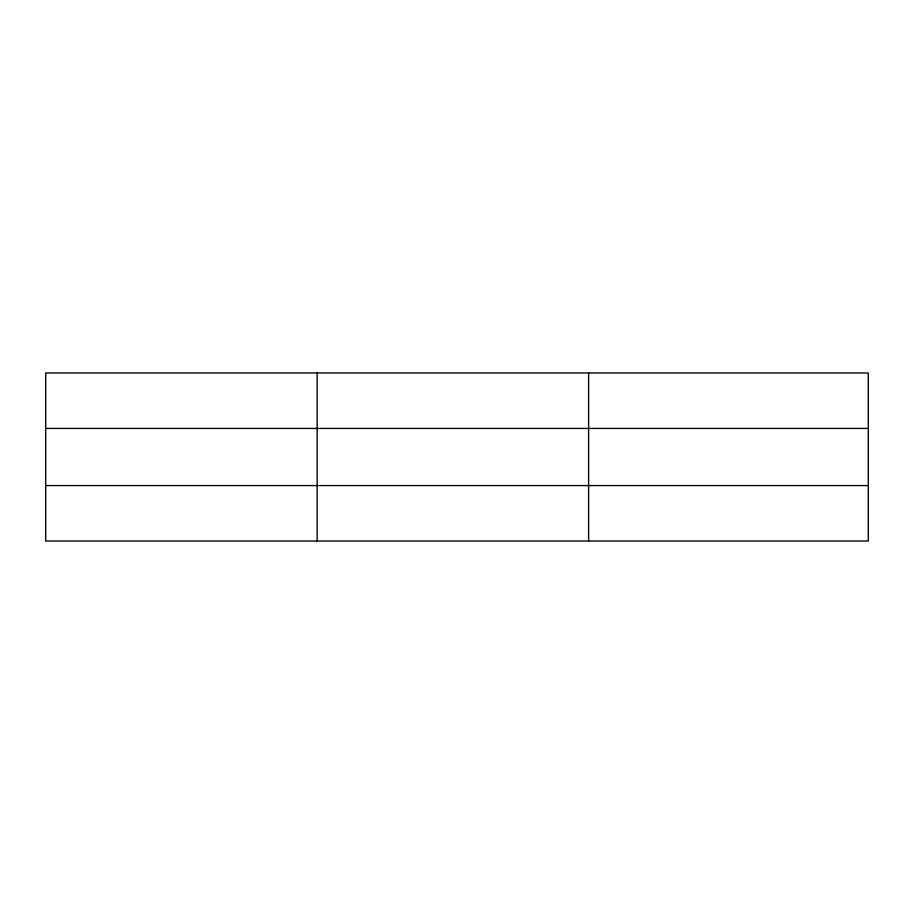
<?xml version="1.0" encoding="UTF-8"?>
<svg xmlns="http://www.w3.org/2000/svg" width="914" height="914" viewBox="0 0 914 914"><rect width="100%" height="100%" fill="white"/><g stroke="black" fill="none" stroke-linecap="round" stroke-linejoin="round"><path stroke-width="1.37" d="M317.158 372.969L317.158 541.031M588.616 372.969L588.616 541.031M868.3 428.426L868.3 372.969L45.7 372.969L45.7 541.031L868.3 541.031L868.3 428.426L45.7 428.426M45.7 485.574L868.3 485.574"/></g></svg>
